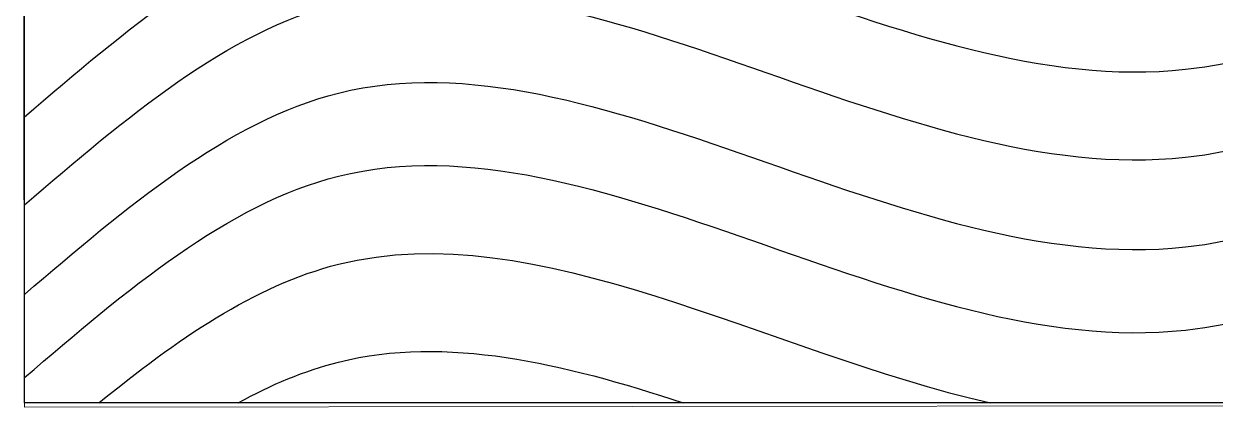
# Model space of a CAD drawing. Header units: millimetres. Extents: x 19901 to 42199, y 14545 to 21214.
# Drawn here: x 26358 to 26950, y 15615 to 15806 of the extents above; entities that cross this region are included whole.
import ezdxf

# ---------------------------------------------------------------- set-up
doc = ezdxf.new("R2010")
doc.units = ezdxf.units.MM
doc.layers.add('acqua', color=140, linetype='Continuous')
doc.layers.add('Wall', color=7, linetype='Continuous', lineweight=20)

msp = doc.modelspace()

# ---------------------------------------------------------------- linework, layer by layer
at = {"layer": 'acqua'}
for p, q in [((26358.04, 15617.23), (26357.7, 15939.23)), ((28357.66, 15617.23), (26358.04, 15617.23))]:
    msp.add_line(p, q, dxfattribs=at)
for points, knots in [([(26357.89, 15759.35), (26408.35, 15802.57), (26575.14, 15945.29), (26907.21, 15677.08), (27252.73, 15987.35), (27566.63, 15680.94), (27860.17, 15946.16), (27990.62, 15788.53), (28072.11, 15756.23)], [0.234676, 0.234676, 0.234676, 0.234676, 185.90905, 613.855116, 927.042642, 1318.144685, 1576.900583, 1826.872542, 1826.872542, 1826.872542, 1826.872542]), ([(26357.94, 15715.68), (26408.38, 15758.88), (26575.15, 15901.54), (26907.19, 15633.36), (27252.71, 15943.63), (27566.61, 15637.21), (27861.25, 15903.42), (27992.32, 15742.71), (28075.38, 15711.23)], [0.314982, 0.314982, 0.314982, 0.314982, 185.90905, 613.855116, 927.042642, 1318.144685, 1576.900583, 1830.222935, 1830.222935, 1830.222935, 1830.222935]), ([(26357.98, 15671.13), (26408.41, 15714.32), (26575.17, 15856.93), (26907.19, 15588.76), (27252.71, 15899.03), (27566.61, 15592.62), (27858.71, 15856.54), (27988.33, 15702.93), (28067.77, 15669.67)], [0.373872, 0.373872, 0.373872, 0.373872, 185.90905, 613.855116, 927.042642, 1318.144685, 1576.900583, 1822.440809, 1822.440809, 1822.440809, 1822.440809]), ([(26358.03, 15629.83), (26408.44, 15673.01), (26575.19, 15815.58), (26907.18, 15547.43), (27252.71, 15857.7), (27566.61, 15551.29), (27858.7, 15815.21), (27988.32, 15661.6), (28067.77, 15628.33)], [0.432763, 0.432763, 0.432763, 0.432763, 185.90905, 613.855116, 927.042642, 1318.144685, 1576.900583, 1822.444428, 1822.444428, 1822.444428, 1822.444428]), ([(26395.03, 15617.23), (26433.35, 15648.52), (26564.41, 15739.85), (26726.73, 15642.44), (26838.18, 15617.23)], [45.725203, 45.725203, 45.725203, 45.725203, 185.90905, 516.769109, 516.769109, 516.769109, 516.769109]), ([(26395.03, 15617.23), (26433.35, 15648.52), (26564.41, 15739.85), (26726.73, 15642.44), (26838.18, 15617.23)], [45.725203, 45.725203, 45.725203, 45.725203, 185.90905, 516.769109, 516.769109, 516.769109, 516.769109]), ([(26464.26, 15617.23), (26480.52, 15626.2), (26549.16, 15655.39), (26625.7, 15636.89), (26685.42, 15617.23)], [128.739534, 128.739534, 128.739534, 128.739534, 185.90905, 365.494072, 365.494072, 365.494072, 365.494072])]:
    msp.add_open_spline(points, degree=3, knots=knots, dxfattribs=at)
at = {"layer": 'Wall'}
for p, q in [((26358.04, 15615.07), (26357.68, 17174.07)), ((28357.68, 15617.23), (26358.04, 15615.07))]:
    msp.add_line(p, q, dxfattribs=at)

doc.saveas('drawing.dxf')
